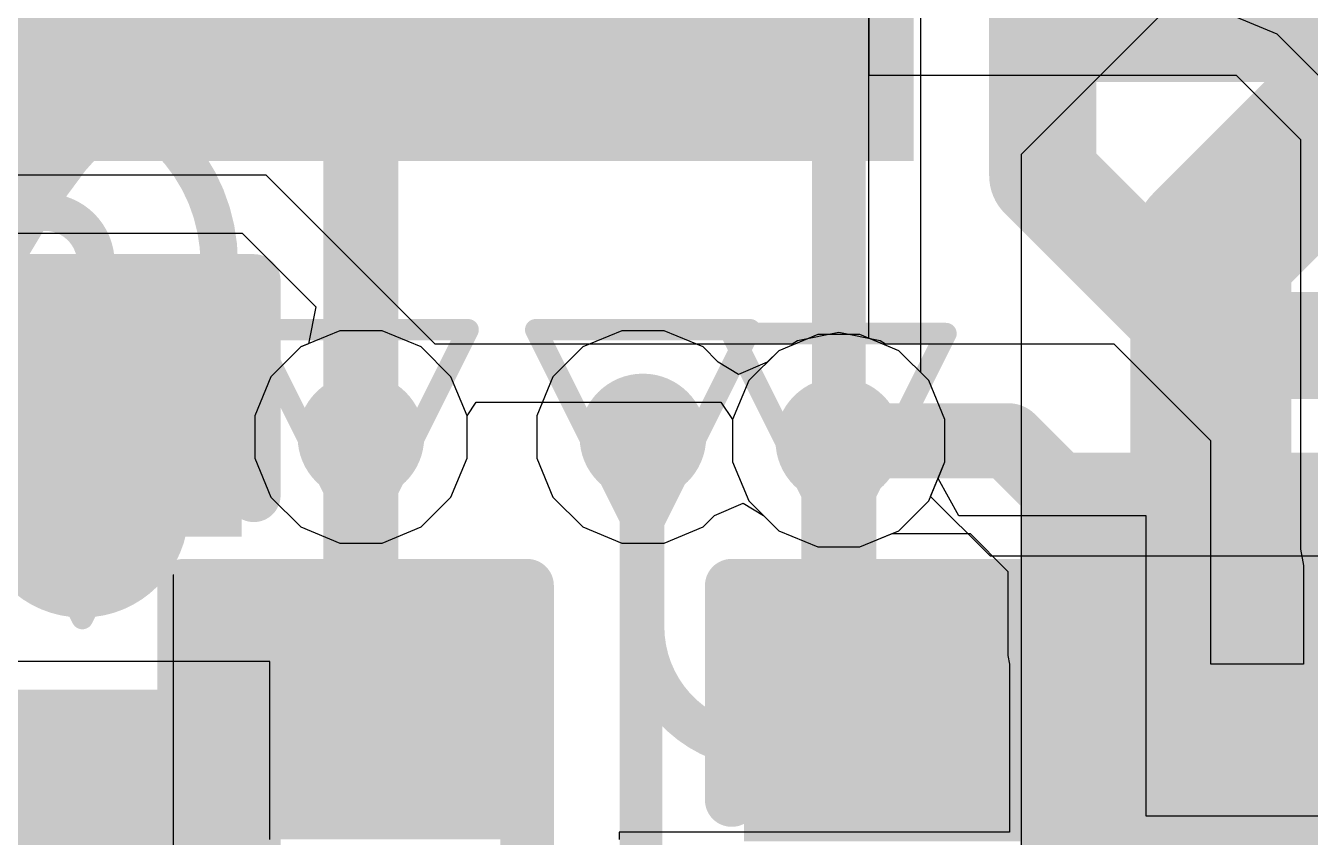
# Model space of a CAD drawing. Header units: inches. Extents: x -6 to 283, y -12 to 154.
# Drawn here: x 34.033 to 37.078, y 2.772 to 4.695 of the extents above; entities that cross this region are included whole.
import ezdxf

# ---------------------------------------------------------------- set-up
doc = ezdxf.new("R2010")
doc.units = ezdxf.units.IN
for name, color, linetype in [('Bottom Layer', 5, 'Continuous'), ('Bottom Overlay', 54, 'Continuous'), ('Bottom Paste', 16, 'Continuous'), ('Bottom Solder', 6, 'Continuous'), ('Drill Drawing', 1, 'Continuous'), ('GND-1', 16, 'Continuous'), ('GND-2', 90, 'Continuous'), ('GND-3', 216, 'Continuous'), ('GND-4', 54, 'Continuous'), ('PWR-1', 156, 'Continuous'), ('PWR-2', 130, 'Continuous'), ('Signal L1', 76, 'Continuous'), ('Signal L2', 6, 'Continuous'), ('Top Layer', 1, 'Continuous'), ('Top Overlay', 2, 'Continuous'), ('Top Paste', 8, 'Continuous'), ('Top Solder', 216, 'Continuous'), ('Via Holes', 16, 'Continuous')]:
    doc.layers.add(name, color=color, linetype=linetype)

# ---------------------------------------------------------------- blocks, each defined once
blk = doc.blocks.new('68_QFN__7_7__B_43')
at = {"layer": 'Bottom Layer'}
for points in [[(2.56, -3.035), (2.56, -3.835), (2.34, -3.835), (2.34, -3.035)], [(2.91, -3.035), (2.91, -3.835), (2.69, -3.835), (2.69, -3.035)]]:
    blk.add_hatch(color=5, dxfattribs=at).paths.add_polyline_path(points)
at = {"layer": 'Bottom Paste'}
for points in [[(2.56, -3.035), (2.56, -3.835), (2.34, -3.835), (2.34, -3.035)], [(2.91, -3.035), (2.91, -3.835), (2.69, -3.835), (2.69, -3.035)]]:
    blk.add_hatch(color=16, dxfattribs=at).paths.add_polyline_path(points)
at = {"layer": 'Bottom Solder'}
for points in [[(2.6616, -2.9334), (2.6616, -3.9366), (2.2384, -3.9366), (2.2384, -2.9334)], [(3.0116, -2.9334), (3.0116, -3.9366), (2.5884, -3.9366), (2.5884, -2.9334)]]:
    blk.add_hatch(color=6, dxfattribs=at).paths.add_polyline_path(points)
at = {"layer": 'Bottom Overlay'}
for points in [[(3.5, -3.15, 0.127, 0.127, 0), (3.5, -3.5, 0.127, 0.127, 0)], [(3.5, -3.5, 0.127, 0.127, 0), (3.15, -3.5, 0.127, 0.127, 0)]]:
    blk.add_lwpolyline(points, format="xyseb", dxfattribs=at)
for points in [[(3.4683, -3.15, 0.0635, 0.0635, 1), (3.5318, -3.15, 0.0635, 0.0635, 1)], [(3.1182, -3.5, 0.0635, 0.0635, 1), (3.1817, -3.5, 0.0635, 0.0635, 1)], [(3.4683, -3.5, 0.0635, 0.0635, 1), (3.5318, -3.5, 0.0635, 0.0635, 1)], [(3.4683, -3.5, 0.0635, 0.0635, 1), (3.5318, -3.5, 0.0635, 0.0635, 1)]]:
    blk.add_lwpolyline(points, format="xyseb", close=True, dxfattribs=at)
blk = doc.blocks.new('R___0402_173')
at = {"layer": 'Top Layer'}
for points in [[(-0.6985, -0.3175), (-0.6985, 0.3175), (-0.2413, 0.3175), (-0.2413, -0.3175)], [(0.2413, -0.3175), (0.2413, 0.3175), (0.6985, 0.3175), (0.6985, -0.3175)]]:
    blk.add_hatch(color=1, dxfattribs=at).paths.add_polyline_path(points)
at = {"layer": 'Top Paste'}
for points in [[(-0.6985, -0.3175), (-0.6985, 0.3175), (-0.2413, 0.3175), (-0.2413, -0.3175)], [(0.2413, -0.3175), (0.2413, 0.3175), (0.6985, 0.3175), (0.6985, -0.3175)]]:
    blk.add_hatch(color=8, dxfattribs=at).paths.add_polyline_path(points)
at = {"layer": 'Top Solder'}
for points in [[(-0.7535, -0.3725), (-0.7535, 0.3725), (-0.1863, 0.3725), (-0.1863, -0.3725)], [(0.1863, -0.3725), (0.1863, 0.3725), (0.7535, 0.3725), (0.7535, -0.3725)]]:
    blk.add_hatch(color=216, dxfattribs=at).paths.add_polyline_path(points)
at = {"layer": 'Top Overlay'}
for points in [[(0.7874, 0.4064, 0.127, 0.127, 0), (-0.7874, 0.4064, 0.127, 0.127, 0)], [(-0.7874, -0.4064, 0.127, 0.127, 0), (-0.7874, 0.4064, 0.127, 0.127, 0)], [(0.7874, -0.4064, 0.127, 0.127, 0), (0.7874, 0.4064, 0.127, 0.127, 0)], [(0.7874, -0.4064, 0.127, 0.127, 0), (-0.7874, -0.4064, 0.127, 0.127, 0)], [(0.8128, -0.4318, 0.00323, 0.00323, 0), (-0.8128, -0.4318, 0.00323, 0.00323, 0)]]:
    blk.add_lwpolyline(points, format="xyseb", dxfattribs=at)
for points in [[(-0.8191, 0.4064, 0.0635, 0.0635, 1), (-0.7556, 0.4064, 0.0635, 0.0635, 1)], [(-0.8191, 0.4064, 0.0635, 0.0635, 1), (-0.7556, 0.4064, 0.0635, 0.0635, 1)], [(0.7556, 0.4064, 0.0635, 0.0635, 1), (0.8191, 0.4064, 0.0635, 0.0635, 1)], [(0.7556, 0.4064, 0.0635, 0.0635, 1), (0.8191, 0.4064, 0.0635, 0.0635, 1)], [(-0.8191, -0.4064, 0.0635, 0.0635, 1), (-0.7556, -0.4064, 0.0635, 0.0635, 1)], [(-0.8191, -0.4064, 0.0635, 0.0635, 1), (-0.7556, -0.4064, 0.0635, 0.0635, 1)], [(0.7556, -0.4064, 0.0635, 0.0635, 1), (0.8191, -0.4064, 0.0635, 0.0635, 1)], [(0.7556, -0.4064, 0.0635, 0.0635, 1), (0.8191, -0.4064, 0.0635, 0.0635, 1)], [(-0.8136, -0.4318, 0.00161, 0.00161, 1), (-0.812, -0.4318, 0.00161, 0.00161, 1)], [(0.812, -0.4318, 0.00161, 0.00161, 1), (0.8136, -0.4318, 0.00161, 0.00161, 1)]]:
    blk.add_lwpolyline(points, format="xyseb", close=True, dxfattribs=at)
blk = doc.blocks.new('IND_0806_B_187')
at = {"layer": 'Bottom Layer'}
for points in [[(-1.325, 1), (-0.325, 1), (-0.325, -1), (-1.325, -1)], [(0.325, 1), (1.325, 1), (1.325, -1), (0.325, -1)]]:
    blk.add_hatch(color=5, dxfattribs=at).paths.add_polyline_path(points)
at = {"layer": 'Bottom Paste'}
for points in [[(-1.325, 1), (-0.325, 1), (-0.325, -1), (-1.325, -1)], [(0.325, 1), (1.325, 1), (1.325, -1), (0.325, -1)]]:
    blk.add_hatch(color=16, dxfattribs=at).paths.add_polyline_path(points)
at = {"layer": 'Bottom Solder'}
for points in [[(-1.4266, 1.1016), (-0.2234, 1.1016), (-0.2234, -1.1016), (-1.4266, -1.1016)], [(0.2234, 1.1016), (1.4266, 1.1016), (1.4266, -1.1016), (0.2234, -1.1016)]]:
    blk.add_hatch(color=6, dxfattribs=at).paths.add_polyline_path(points)
at = {"layer": 'Bottom Overlay'}
for points in [[(-0.127, 0.8636, 0.127, 0.127, 0), (0.1524, 0.8636, 0.127, 0.127, 0)], [(-0.127, -0.8636, 0.127, 0.127, 0), (0.1524, -0.8636, 0.127, 0.127, 0)]]:
    blk.add_lwpolyline(points, format="xyseb", dxfattribs=at)
for points in [[(-0.1588, 0.8636, 0.0635, 0.0635, 1), (-0.0952, 0.8636, 0.0635, 0.0635, 1)], [(0.1206, 0.8636, 0.0635, 0.0635, 1), (0.1842, 0.8636, 0.0635, 0.0635, 1)], [(-0.1588, -0.8636, 0.0635, 0.0635, 1), (-0.0952, -0.8636, 0.0635, 0.0635, 1)], [(0.1206, -0.8636, 0.0635, 0.0635, 1), (0.1842, -0.8636, 0.0635, 0.0635, 1)]]:
    blk.add_lwpolyline(points, format="xyseb", close=True, dxfattribs=at)
blk = doc.blocks.new('C___0402_441')
at = {"layer": 'Top Layer'}
for points in [[(-0.6985, -0.3175), (-0.6985, 0.3175), (-0.2413, 0.3175), (-0.2413, -0.3175)], [(0.2413, -0.3175), (0.2413, 0.3175), (0.6985, 0.3175), (0.6985, -0.3175)]]:
    blk.add_hatch(color=1, dxfattribs=at).paths.add_polyline_path(points)
at = {"layer": 'Top Paste'}
for points in [[(-0.6985, -0.3175), (-0.6985, 0.3175), (-0.2413, 0.3175), (-0.2413, -0.3175)], [(0.2413, -0.3175), (0.2413, 0.3175), (0.6985, 0.3175), (0.6985, -0.3175)]]:
    blk.add_hatch(color=8, dxfattribs=at).paths.add_polyline_path(points)
at = {"layer": 'Top Solder'}
for points in [[(-0.7585, -0.3775), (-0.7585, 0.3775), (-0.1813, 0.3775), (-0.1813, -0.3775)], [(0.1813, -0.3775), (0.1813, 0.3775), (0.7585, 0.3775), (0.7585, -0.3775)]]:
    blk.add_hatch(color=216, dxfattribs=at).paths.add_polyline_path(points)
at = {"layer": 'Top Overlay'}
for points in [[(-0.7874, 0.4064, 0.127, 0.127, 0), (-0.2794, 0.4064, 0.127, 0.127, 0)], [(-0.7874, 0.4064, 0.127, 0.127, 0), (-0.7874, -0.4064, 0.127, 0.127, 0)], [(0.2794, 0.4064, 0.127, 0.127, 0), (0.7874, 0.4064, 0.127, 0.127, 0)], [(0.7874, 0.4064, 0.127, 0.127, 0), (0.7874, -0.4064, 0.127, 0.127, 0)], [(-0.7874, -0.4064, 0.127, 0.127, 0), (-0.2794, -0.4064, 0.127, 0.127, 0)], [(0.2794, -0.4064, 0.127, 0.127, 0), (0.7874, -0.4064, 0.127, 0.127, 0)]]:
    blk.add_lwpolyline(points, format="xyseb", dxfattribs=at)
for points in [[(-0.8191, 0.4064, 0.0635, 0.0635, 1), (-0.7556, 0.4064, 0.0635, 0.0635, 1)], [(-0.8191, 0.4064, 0.0635, 0.0635, 1), (-0.7556, 0.4064, 0.0635, 0.0635, 1)], [(-0.3111, 0.4064, 0.0635, 0.0635, 1), (-0.2477, 0.4064, 0.0635, 0.0635, 1)], [(0.2477, 0.4064, 0.0635, 0.0635, 1), (0.3111, 0.4064, 0.0635, 0.0635, 1)], [(0.7556, 0.4064, 0.0635, 0.0635, 1), (0.8191, 0.4064, 0.0635, 0.0635, 1)], [(0.7556, 0.4064, 0.0635, 0.0635, 1), (0.8191, 0.4064, 0.0635, 0.0635, 1)], [(-0.8191, -0.4064, 0.0635, 0.0635, 1), (-0.7556, -0.4064, 0.0635, 0.0635, 1)], [(-0.8191, -0.4064, 0.0635, 0.0635, 1), (-0.7556, -0.4064, 0.0635, 0.0635, 1)], [(-0.3111, -0.4064, 0.0635, 0.0635, 1), (-0.2477, -0.4064, 0.0635, 0.0635, 1)], [(0.2477, -0.4064, 0.0635, 0.0635, 1), (0.3111, -0.4064, 0.0635, 0.0635, 1)], [(0.7556, -0.4064, 0.0635, 0.0635, 1), (0.8191, -0.4064, 0.0635, 0.0635, 1)], [(0.7556, -0.4064, 0.0635, 0.0635, 1), (0.8191, -0.4064, 0.0635, 0.0635, 1)]]:
    blk.add_lwpolyline(points, format="xyseb", close=True, dxfattribs=at)
blk = doc.blocks.new('C___0402_B_443')
at = {"layer": 'Bottom Layer'}
for points in [[(-0.2413, 0.3175), (-0.2413, -0.3175), (-0.6985, -0.3175), (-0.6985, 0.3175)], [(0.6985, 0.3175), (0.6985, -0.3175), (0.2413, -0.3175), (0.2413, 0.3175)]]:
    blk.add_hatch(color=5, dxfattribs=at).paths.add_polyline_path(points)
at = {"layer": 'Bottom Paste'}
for points in [[(-0.2413, 0.3175), (-0.2413, -0.3175), (-0.6985, -0.3175), (-0.6985, 0.3175)], [(0.6985, 0.3175), (0.6985, -0.3175), (0.2413, -0.3175), (0.2413, 0.3175)]]:
    blk.add_hatch(color=16, dxfattribs=at).paths.add_polyline_path(points)
at = {"layer": 'Bottom Solder'}
for points in [[(-0.1813, 0.3775), (-0.1813, -0.3775), (-0.7585, -0.3775), (-0.7585, 0.3775)], [(0.7585, 0.3775), (0.7585, -0.3775), (0.1813, -0.3775), (0.1813, 0.3775)]]:
    blk.add_hatch(color=6, dxfattribs=at).paths.add_polyline_path(points)
at = {"layer": 'Bottom Overlay'}
for points in [[(-0.2794, 0.4064, 0.127, 0.127, 0), (-0.7874, 0.4064, 0.127, 0.127, 0)], [(-0.7874, -0.4064, 0.127, 0.127, 0), (-0.7874, 0.4064, 0.127, 0.127, 0)], [(0.7874, 0.4064, 0.127, 0.127, 0), (0.2794, 0.4064, 0.127, 0.127, 0)], [(0.7874, -0.4064, 0.127, 0.127, 0), (0.7874, 0.4064, 0.127, 0.127, 0)], [(-0.2794, -0.4064, 0.127, 0.127, 0), (-0.7874, -0.4064, 0.127, 0.127, 0)], [(0.7874, -0.4064, 0.127, 0.127, 0), (0.2794, -0.4064, 0.127, 0.127, 0)]]:
    blk.add_lwpolyline(points, format="xyseb", dxfattribs=at)
for points in [[(-0.8191, 0.4064, 0.0635, 0.0635, 1), (-0.7556, 0.4064, 0.0635, 0.0635, 1)], [(-0.8191, 0.4064, 0.0635, 0.0635, 1), (-0.7556, 0.4064, 0.0635, 0.0635, 1)], [(-0.3111, 0.4064, 0.0635, 0.0635, 1), (-0.2477, 0.4064, 0.0635, 0.0635, 1)], [(0.2477, 0.4064, 0.0635, 0.0635, 1), (0.3111, 0.4064, 0.0635, 0.0635, 1)], [(0.7556, 0.4064, 0.0635, 0.0635, 1), (0.8191, 0.4064, 0.0635, 0.0635, 1)], [(0.7556, 0.4064, 0.0635, 0.0635, 1), (0.8191, 0.4064, 0.0635, 0.0635, 1)], [(-0.8191, -0.4064, 0.0635, 0.0635, 1), (-0.7556, -0.4064, 0.0635, 0.0635, 1)], [(-0.8191, -0.4064, 0.0635, 0.0635, 1), (-0.7556, -0.4064, 0.0635, 0.0635, 1)], [(-0.3111, -0.4064, 0.0635, 0.0635, 1), (-0.2477, -0.4064, 0.0635, 0.0635, 1)], [(0.2477, -0.4064, 0.0635, 0.0635, 1), (0.3111, -0.4064, 0.0635, 0.0635, 1)], [(0.7556, -0.4064, 0.0635, 0.0635, 1), (0.8191, -0.4064, 0.0635, 0.0635, 1)], [(0.7556, -0.4064, 0.0635, 0.0635, 1), (0.8191, -0.4064, 0.0635, 0.0635, 1)]]:
    blk.add_lwpolyline(points, format="xyseb", close=True, dxfattribs=at)
blk = doc.blocks.new('C___0603_B_447')
at = {"layer": 'Bottom Layer'}
for points in [[(-1.143, -0.4445), (-1.143, 0.4445), (-0.381, 0.4445), (-0.381, -0.4445)], [(0.381, -0.4445), (0.381, 0.4445), (1.143, 0.4445), (1.143, -0.4445)]]:
    blk.add_hatch(color=5, dxfattribs=at).paths.add_polyline_path(points)
at = {"layer": 'Bottom Paste'}
for points in [[(-1.143, -0.4445), (-1.143, 0.4445), (-0.381, 0.4445), (-0.381, -0.4445)], [(0.381, -0.4445), (0.381, 0.4445), (1.143, 0.4445), (1.143, -0.4445)]]:
    blk.add_hatch(color=16, dxfattribs=at).paths.add_polyline_path(points)
at = {"layer": 'Bottom Solder'}
for points in [[(-1.203, -0.5045), (-1.203, 0.5045), (-0.321, 0.5045), (-0.321, -0.5045)], [(0.321, -0.5045), (0.321, 0.5045), (1.203, 0.5045), (1.203, -0.5045)]]:
    blk.add_hatch(color=6, dxfattribs=at).paths.add_polyline_path(points)
at = {"layer": 'Bottom Overlay'}
for points in [[(-1.2446, -0.5334, 0.127, 0.127, 0), (-1.2446, 0.5334, 0.127, 0.127, 0)], [(-0.4572, 0.5334, 0.127, 0.127, 0), (-1.2446, 0.5334, 0.127, 0.127, 0)], [(1.2446, 0.5334, 0.127, 0.127, 0), (0.4572, 0.5334, 0.127, 0.127, 0)], [(1.2446, -0.5334, 0.127, 0.127, 0), (1.2446, 0.5334, 0.127, 0.127, 0)], [(-0.4572, -0.5334, 0.127, 0.127, 0), (-1.2446, -0.5334, 0.127, 0.127, 0)], [(1.2446, -0.5334, 0.127, 0.127, 0), (0.4572, -0.5334, 0.127, 0.127, 0)]]:
    blk.add_lwpolyline(points, format="xyseb", dxfattribs=at)
for points in [[(-1.2764, 0.5334, 0.0635, 0.0635, 1), (-1.2128, 0.5334, 0.0635, 0.0635, 1)], [(-1.2764, 0.5334, 0.0635, 0.0635, 1), (-1.2128, 0.5334, 0.0635, 0.0635, 1)], [(-0.4889, 0.5334, 0.0635, 0.0635, 1), (-0.4254, 0.5334, 0.0635, 0.0635, 1)], [(0.4254, 0.5334, 0.0635, 0.0635, 1), (0.4889, 0.5334, 0.0635, 0.0635, 1)], [(1.2128, 0.5334, 0.0635, 0.0635, 1), (1.2764, 0.5334, 0.0635, 0.0635, 1)], [(1.2128, 0.5334, 0.0635, 0.0635, 1), (1.2764, 0.5334, 0.0635, 0.0635, 1)], [(-1.2764, -0.5334, 0.0635, 0.0635, 1), (-1.2128, -0.5334, 0.0635, 0.0635, 1)], [(-1.2764, -0.5334, 0.0635, 0.0635, 1), (-1.2128, -0.5334, 0.0635, 0.0635, 1)], [(-0.4889, -0.5334, 0.0635, 0.0635, 1), (-0.4254, -0.5334, 0.0635, 0.0635, 1)], [(0.4254, -0.5334, 0.0635, 0.0635, 1), (0.4889, -0.5334, 0.0635, 0.0635, 1)], [(1.2128, -0.5334, 0.0635, 0.0635, 1), (1.2764, -0.5334, 0.0635, 0.0635, 1)], [(1.2128, -0.5334, 0.0635, 0.0635, 1), (1.2764, -0.5334, 0.0635, 0.0635, 1)]]:
    blk.add_lwpolyline(points, format="xyseb", close=True, dxfattribs=at)
blk = doc.blocks.new('C___0402_454')
at = {"layer": 'Top Layer'}
for points in [[(-0.6985, -0.3175), (-0.6985, 0.3175), (-0.2413, 0.3175), (-0.2413, -0.3175)], [(0.2413, -0.3175), (0.2413, 0.3175), (0.6985, 0.3175), (0.6985, -0.3175)]]:
    blk.add_hatch(color=1, dxfattribs=at).paths.add_polyline_path(points)
at = {"layer": 'Top Paste'}
for points in [[(-0.6985, -0.3175), (-0.6985, 0.3175), (-0.2413, 0.3175), (-0.2413, -0.3175)], [(0.2413, -0.3175), (0.2413, 0.3175), (0.6985, 0.3175), (0.6985, -0.3175)]]:
    blk.add_hatch(color=8, dxfattribs=at).paths.add_polyline_path(points)
at = {"layer": 'Top Solder'}
for points in [[(-0.7585, -0.3775), (-0.7585, 0.3775), (-0.1813, 0.3775), (-0.1813, -0.3775)], [(0.1813, -0.3775), (0.1813, 0.3775), (0.7585, 0.3775), (0.7585, -0.3775)]]:
    blk.add_hatch(color=216, dxfattribs=at).paths.add_polyline_path(points)
at = {"layer": 'Top Overlay'}
for points in [[(-0.7874, 0.4064, 0.127, 0.127, 0), (-0.7874, -0.4064, 0.127, 0.127, 0)], [(-0.7874, 0.4064, 0.127, 0.127, 0), (-0.2794, 0.4064, 0.127, 0.127, 0)], [(0.2794, 0.4064, 0.127, 0.127, 0), (0.7874, 0.4064, 0.127, 0.127, 0)], [(0.7874, 0.4064, 0.127, 0.127, 0), (0.7874, -0.4064, 0.127, 0.127, 0)], [(-0.7874, -0.4064, 0.127, 0.127, 0), (-0.2794, -0.4064, 0.127, 0.127, 0)], [(0.2794, -0.4064, 0.127, 0.127, 0), (0.7874, -0.4064, 0.127, 0.127, 0)]]:
    blk.add_lwpolyline(points, format="xyseb", dxfattribs=at)
for points in [[(-0.8191, 0.4064, 0.0635, 0.0635, 1), (-0.7556, 0.4064, 0.0635, 0.0635, 1)], [(-0.8191, 0.4064, 0.0635, 0.0635, 1), (-0.7556, 0.4064, 0.0635, 0.0635, 1)], [(-0.3111, 0.4064, 0.0635, 0.0635, 1), (-0.2477, 0.4064, 0.0635, 0.0635, 1)], [(0.2477, 0.4064, 0.0635, 0.0635, 1), (0.3111, 0.4064, 0.0635, 0.0635, 1)], [(0.7556, 0.4064, 0.0635, 0.0635, 1), (0.8191, 0.4064, 0.0635, 0.0635, 1)], [(0.7556, 0.4064, 0.0635, 0.0635, 1), (0.8191, 0.4064, 0.0635, 0.0635, 1)], [(-0.8191, -0.4064, 0.0635, 0.0635, 1), (-0.7556, -0.4064, 0.0635, 0.0635, 1)], [(-0.8191, -0.4064, 0.0635, 0.0635, 1), (-0.7556, -0.4064, 0.0635, 0.0635, 1)], [(-0.3111, -0.4064, 0.0635, 0.0635, 1), (-0.2477, -0.4064, 0.0635, 0.0635, 1)], [(0.2477, -0.4064, 0.0635, 0.0635, 1), (0.3111, -0.4064, 0.0635, 0.0635, 1)], [(0.7556, -0.4064, 0.0635, 0.0635, 1), (0.8191, -0.4064, 0.0635, 0.0635, 1)], [(0.7556, -0.4064, 0.0635, 0.0635, 1), (0.8191, -0.4064, 0.0635, 0.0635, 1)]]:
    blk.add_lwpolyline(points, format="xyseb", close=True, dxfattribs=at)

msp = doc.modelspace()

# ---------------------------------------------------------------- hatches: boundary and pattern name
at = {"layer": 'Bottom Layer'}
h = msp.add_hatch(color=5, dxfattribs=at)
edge = h.paths.add_edge_path()
edge.add_arc((34.8279, 3.7204), 0.15, 0, 360)
h = msp.add_hatch(color=5, dxfattribs=at)
edge = h.paths.add_edge_path()
edge.add_arc((35.9605, 3.7114), 0.15, 0, 360)
h = msp.add_hatch(color=5, dxfattribs=at)
edge = h.paths.add_edge_path()
edge.add_arc((34.1677, 3.544), 0.15, 0, 360)
at = {"layer": 'Bottom Solder'}
h = msp.add_hatch(color=6, dxfattribs=at)
edge = h.paths.add_edge_path()
edge.add_arc((34.1677, 3.544), 0.2516, 0, 360)
at = {"layer": 'GND-1'}
h = msp.add_hatch(color=16, dxfattribs=at)
edge = h.paths.add_edge_path()
edge.add_arc((34.8279, 3.7204), 0.15, 0, 360)
h = msp.add_hatch(color=16, dxfattribs=at)
edge = h.paths.add_edge_path()
edge.add_arc((35.4962, 3.7204), 0.15, 0, 360)
h = msp.add_hatch(color=16, dxfattribs=at)
edge = h.paths.add_edge_path()
edge.add_arc((35.9605, 3.7114), 0.15, 0, 360)
at = {"layer": 'GND-2'}
h = msp.add_hatch(color=90, dxfattribs=at)
edge = h.paths.add_edge_path()
edge.add_arc((34.8279, 3.7204), 0.15, 0, 360)
h = msp.add_hatch(color=90, dxfattribs=at)
edge = h.paths.add_edge_path()
edge.add_arc((35.9605, 3.7114), 0.15, 0, 360)
at = {"layer": 'GND-3'}
h = msp.add_hatch(color=216, dxfattribs=at)
edge = h.paths.add_edge_path()
edge.add_arc((34.8279, 3.7204), 0.15, 0, 360)
h = msp.add_hatch(color=216, dxfattribs=at)
edge = h.paths.add_edge_path()
edge.add_arc((35.9605, 3.7114), 0.15, 0, 360)
at = {"layer": 'GND-4'}
h = msp.add_hatch(color=54, dxfattribs=at)
edge = h.paths.add_edge_path()
edge.add_arc((34.8279, 3.7204), 0.15, 0, 360)
h = msp.add_hatch(color=54, dxfattribs=at)
edge = h.paths.add_edge_path()
edge.add_arc((35.9605, 3.7114), 0.15, 0, 360)
h = msp.add_hatch(color=54, dxfattribs=at)
edge = h.paths.add_edge_path()
edge.add_arc((34.1677, 3.544), 0.15, 0, 360)
at = {"layer": 'PWR-1'}
h = msp.add_hatch(color=156, dxfattribs=at)
edge = h.paths.add_edge_path()
edge.add_arc((34.8279, 3.7204), 0.15, 0, 360)
h = msp.add_hatch(color=156, dxfattribs=at)
edge = h.paths.add_edge_path()
edge.add_arc((35.9605, 3.7114), 0.15, 0, 360)
at = {"layer": 'PWR-2'}
h = msp.add_hatch(color=130, dxfattribs=at)
edge = h.paths.add_edge_path()
edge.add_arc((34.8279, 3.7204), 0.15, 0, 360)
h = msp.add_hatch(color=130, dxfattribs=at)
edge = h.paths.add_edge_path()
edge.add_arc((35.9605, 3.7114), 0.15, 0, 360)
at = {"layer": 'Signal L1'}
h = msp.add_hatch(color=76, dxfattribs=at)
edge = h.paths.add_edge_path()
edge.add_arc((34.8279, 3.7204), 0.15, 0, 360)
h = msp.add_hatch(color=76, dxfattribs=at)
edge = h.paths.add_edge_path()
edge.add_arc((35.4962, 3.7204), 0.15, 0, 360)
h = msp.add_hatch(color=76, dxfattribs=at)
edge = h.paths.add_edge_path()
edge.add_arc((35.9605, 3.7114), 0.15, 0, 360)
at = {"layer": 'Signal L2'}
h = msp.add_hatch(color=6, dxfattribs=at)
edge = h.paths.add_edge_path()
edge.add_arc((34.8279, 3.7204), 0.15, 0, 360)
h = msp.add_hatch(color=6, dxfattribs=at)
edge = h.paths.add_edge_path()
edge.add_arc((35.9605, 3.7114), 0.15, 0, 360)
h = msp.add_hatch(color=6, dxfattribs=at)
edge = h.paths.add_edge_path()
edge.add_arc((34.1677, 3.544), 0.15, 0, 360)
at = {"layer": 'Top Layer'}
h = msp.add_hatch(color=1, dxfattribs=at)
edge = h.paths.add_edge_path()
edge.add_arc((34.8279, 3.7204), 0.15, 0, 360)
h = msp.add_hatch(color=1, dxfattribs=at)
edge = h.paths.add_edge_path()
edge.add_arc((35.4962, 3.7204), 0.15, 0, 360)
h = msp.add_hatch(color=1, dxfattribs=at)
edge = h.paths.add_edge_path()
edge.add_arc((35.9605, 3.7114), 0.15, 0, 360)
at = {"layer": 'Via Holes'}
h = msp.add_hatch(color=7, dxfattribs=at)
edge = h.paths.add_edge_path()
edge.add_arc((34.8279, 3.7204), 0.075, 0, 360)
h = msp.add_hatch(color=7, dxfattribs=at)
edge = h.paths.add_edge_path()
edge.add_arc((35.4962, 3.7204), 0.075, 0, 360)
h = msp.add_hatch(color=7, dxfattribs=at)
edge = h.paths.add_edge_path()
edge.add_arc((35.9605, 3.7114), 0.075, 0, 360)
h = msp.add_hatch(color=7, dxfattribs=at)
edge = h.paths.add_edge_path()
edge.add_arc((34.1677, 3.544), 0.075, 0, 360)

# ---------------------------------------------------------------- linework, layer by layer
at = {"layer": 'Bottom Layer'}
for p, q in [((36.0313, 5.5228), (36.0313, 4.5775)), ((36.9993, 4.6747), (36.9021, 4.715)), ((37.1517, 4.5224), (36.9993, 4.6747)), ((36.9993, 4.6747), (36.9993, 4.6747)), ((36.0313, 4.5775), (36.9021, 4.5775)), ((36.9021, 4.5775), (37.0545, 4.4252)), ((37.0545, 4.4252), (37.0545, 3.4548)), ((34.6032, 4.3409), (33.9997, 4.3409)), ((35.0038, 3.9403), (34.6032, 4.3409)), ((33.9997, 4.2034), (34.5462, 4.2034)), ((34.5462, 4.2034), (34.7211, 4.0285)), ((34.7211, 4.0285), (34.7038, 3.9413)), ((35.9605, 3.9679), (35.8624, 3.9484)), ((36.0587, 3.9484), (35.9605, 3.9679)), ((34.6854, 3.9337), (34.6146, 3.8629)), ((34.7038, 3.9413), (34.6854, 3.9337)), ((35.8503, 3.9403), (35.0038, 3.9403)), ((35.8624, 3.9484), (35.8503, 3.9403)), ((36.0708, 3.9403), (36.0587, 3.9484)), ((36.6135, 3.9403), (36.0708, 3.9403)), ((36.8422, 3.7115), (36.6135, 3.9403)), ((34.6146, 3.8629), (34.5763, 3.7704)), ((35.0795, 3.7704), (35.1012, 3.8028)), ((35.1012, 3.8028), (35.6813, 3.8028)), ((35.6813, 3.8028), (35.7089, 3.7614)), ((34.5763, 3.7704), (34.5763, 3.6703)), ((35.0795, 3.6703), (35.0795, 3.7704)), ((35.7089, 3.7614), (35.7089, 3.6613)), ((36.8422, 3.1818), (36.8422, 3.7115)), ((34.5763, 3.6703), (34.6146, 3.5779)), ((35.0412, 3.5779), (35.0795, 3.6703)), ((35.7089, 3.6613), (35.7473, 3.5689)), ((34.6146, 3.5779), (34.6854, 3.5071)), ((34.9705, 3.5071), (35.0412, 3.5779)), ((35.7473, 3.5689), (35.818, 3.4981)), ((34.6854, 3.5071), (34.7779, 3.4688)), ((34.878, 3.4688), (34.9705, 3.5071)), ((35.818, 3.4981), (35.9105, 3.4598)), ((36.0106, 3.4598), (36.0866, 3.4913)), ((36.0866, 3.4913), (36.2715, 3.4913)), ((36.2715, 3.4913), (36.361, 3.4017)), ((34.7779, 3.4688), (34.878, 3.4688)), ((35.9105, 3.4598), (36.0106, 3.4598)), ((37.0545, 3.4548), (37.0622, 3.4156)), ((37.0622, 3.4156), (37.0622, 3.1818)), ((36.361, 3.4017), (36.361, 3.2029)), ((36.361, 3.2029), (36.3652, 3.1816)), ((34.6122, 3.1884), (33.7232, 3.1884)), ((34.6122, 2.7669), (34.6122, 3.1884)), ((36.3652, 3.1816), (36.3652, 2.7838)), ((37.0622, 3.1818), (36.8422, 3.1818)), ((36.3652, 2.7838), (35.4402, 2.7838)), ((35.4402, 2.7838), (35.4402, 2.7669))]:
    msp.add_line(p, q, dxfattribs=at)
for points in [[(33.2329, 4.6499, 0.381, 0.381, 0), (34.0407, 3.8422, 0.381, 0.381, 0)], [(34.0407, 3.8107, 0.381, 0.381, 0), (34.0407, 3.8422, 0.381, 0.381, 0)], [(36.0367, 3.7114, 0.1778, 0.1778, 0), (36.3627, 3.7114, 0.1778, 0.1778, 0)], [(36.3627, 3.7114, 0.1778, 0.1778, 0), (36.5811, 3.4929, 0.1778, 0.1778, 0)], [(36.5811, 3.2029, 0.1778, 0.1778, 0), (36.5811, 3.4929, 0.1778, 0.1778, 0)], [(36.5811, 3.2029, 0.1778, 0.1778, 0), (36.6022, 3.1818, 0.1778, 0.1778, 0)], [(32.6542, 2.8088, 0.1778, 0.1778, 0), (34.2961, 2.8088, 0.1778, 0.1778, 0)], [(34.1437, 2.8088, 0.1778, 0.1778, 0), (34.1677, 2.8328, 0.1778, 0.1778, 0)], [(34.1677, 2.8074, 0.1778, 0.1778, 0), (34.3829, 2.6677, 0.1778, 0.1778, 0)]]:
    msp.add_lwpolyline(points, format="xyseb", dxfattribs=at)
for points in [[(33.9454, 3.8422, 0.1905, 0.1905, 1), (34.1359, 3.8422, 0.1905, 0.1905, 1)], [(33.9454, 3.8422, 0.1905, 0.1905, 1), (34.1359, 3.8422, 0.1905, 0.1905, 1)], [(33.9454, 3.8107, 0.1905, 0.1905, 1), (34.1359, 3.8107, 0.1905, 0.1905, 1)], [(35.9923, 3.7114, 0.0889, 0.0889, 1), (36.0812, 3.7114, 0.0889, 0.0889, 1)], [(36.3182, 3.7114, 0.0889, 0.0889, 1), (36.4071, 3.7114, 0.0889, 0.0889, 1)], [(36.3182, 3.7114, 0.0889, 0.0889, 1), (36.4071, 3.7114, 0.0889, 0.0889, 1)], [(36.5367, 3.4929, 0.0889, 0.0889, 1), (36.6256, 3.4929, 0.0889, 0.0889, 1)], [(36.5367, 3.4929, 0.0889, 0.0889, 1), (36.6256, 3.4929, 0.0889, 0.0889, 1)], [(36.5367, 3.2029, 0.0889, 0.0889, 1), (36.6256, 3.2029, 0.0889, 0.0889, 1)], [(36.5367, 3.2029, 0.0889, 0.0889, 1), (36.6256, 3.2029, 0.0889, 0.0889, 1)], [(36.5578, 3.1818, 0.0889, 0.0889, 1), (36.6467, 3.1818, 0.0889, 0.0889, 1)], [(34.0993, 2.8088, 0.0889, 0.0889, 1), (34.1882, 2.8088, 0.0889, 0.0889, 1)], [(34.1232, 2.8328, 0.0889, 0.0889, 1), (34.2121, 2.8328, 0.0889, 0.0889, 1)], [(34.1232, 2.8074, 0.0889, 0.0889, 1), (34.2121, 2.8074, 0.0889, 0.0889, 1)], [(34.2517, 2.8088, 0.0889, 0.0889, 1), (34.3406, 2.8088, 0.0889, 0.0889, 1)]]:
    msp.add_lwpolyline(points, format="xyseb", close=True, dxfattribs=at)
at = {"layer": 'Drill Drawing'}
for points in [[(34.5739, 3.9744, 0.0508, 0.0508, 0), (35.0819, 3.9744, 0.0508, 0.0508, 0)], [(34.5739, 3.9744, 0.0508, 0.0508, 0), (34.8279, 3.4664, 0.0508, 0.0508, 0)], [(34.8279, 3.4664, 0.0508, 0.0508, 0), (35.0819, 3.9744, 0.0508, 0.0508, 0)], [(35.2422, 3.9744, 0.0508, 0.0508, 0), (35.7502, 3.9744, 0.0508, 0.0508, 0)], [(35.2422, 3.9744, 0.0508, 0.0508, 0), (35.4962, 3.4664, 0.0508, 0.0508, 0)], [(35.4962, 3.4664, 0.0508, 0.0508, 0), (35.7502, 3.9744, 0.0508, 0.0508, 0)], [(35.7065, 3.9654, 0.0508, 0.0508, 0), (36.2145, 3.9654, 0.0508, 0.0508, 0)], [(35.7065, 3.9654, 0.0508, 0.0508, 0), (35.9605, 3.4574, 0.0508, 0.0508, 0)], [(35.9605, 3.4574, 0.0508, 0.0508, 0), (36.2145, 3.9654, 0.0508, 0.0508, 0)], [(33.9137, 3.798, 0.0508, 0.0508, 0), (34.4217, 3.798, 0.0508, 0.0508, 0)], [(33.9137, 3.798, 0.0508, 0.0508, 0), (34.1677, 3.29, 0.0508, 0.0508, 0)], [(34.1677, 3.29, 0.0508, 0.0508, 0), (34.4217, 3.798, 0.0508, 0.0508, 0)]]:
    msp.add_lwpolyline(points, format="xyseb", dxfattribs=at)
for points in [[(34.5612, 3.9744, 0.0254, 0.0254, 1), (34.5866, 3.9744, 0.0254, 0.0254, 1)], [(34.5612, 3.9744, 0.0254, 0.0254, 1), (34.5866, 3.9744, 0.0254, 0.0254, 1)], [(35.0692, 3.9744, 0.0254, 0.0254, 1), (35.0946, 3.9744, 0.0254, 0.0254, 1)], [(35.0692, 3.9744, 0.0254, 0.0254, 1), (35.0946, 3.9744, 0.0254, 0.0254, 1)], [(35.2295, 3.9744, 0.0254, 0.0254, 1), (35.2549, 3.9744, 0.0254, 0.0254, 1)], [(35.2295, 3.9744, 0.0254, 0.0254, 1), (35.2549, 3.9744, 0.0254, 0.0254, 1)], [(35.6938, 3.9654, 0.0254, 0.0254, 1), (35.7192, 3.9654, 0.0254, 0.0254, 1)], [(35.6938, 3.9654, 0.0254, 0.0254, 1), (35.7192, 3.9654, 0.0254, 0.0254, 1)], [(35.7375, 3.9744, 0.0254, 0.0254, 1), (35.7629, 3.9744, 0.0254, 0.0254, 1)], [(35.7375, 3.9744, 0.0254, 0.0254, 1), (35.7629, 3.9744, 0.0254, 0.0254, 1)], [(36.2018, 3.9654, 0.0254, 0.0254, 1), (36.2272, 3.9654, 0.0254, 0.0254, 1)], [(36.2018, 3.9654, 0.0254, 0.0254, 1), (36.2272, 3.9654, 0.0254, 0.0254, 1)], [(34.409, 3.798, 0.0254, 0.0254, 1), (34.4344, 3.798, 0.0254, 0.0254, 1)], [(34.409, 3.798, 0.0254, 0.0254, 1), (34.4344, 3.798, 0.0254, 0.0254, 1)], [(34.8152, 3.4664, 0.0254, 0.0254, 1), (34.8406, 3.4664, 0.0254, 0.0254, 1)], [(34.8152, 3.4664, 0.0254, 0.0254, 1), (34.8406, 3.4664, 0.0254, 0.0254, 1)], [(35.4835, 3.4664, 0.0254, 0.0254, 1), (35.5089, 3.4664, 0.0254, 0.0254, 1)], [(35.4835, 3.4664, 0.0254, 0.0254, 1), (35.5089, 3.4664, 0.0254, 0.0254, 1)], [(35.9478, 3.4574, 0.0254, 0.0254, 1), (35.9732, 3.4574, 0.0254, 0.0254, 1)], [(35.9478, 3.4574, 0.0254, 0.0254, 1), (35.9732, 3.4574, 0.0254, 0.0254, 1)], [(34.155, 3.29, 0.0254, 0.0254, 1), (34.1804, 3.29, 0.0254, 0.0254, 1)], [(34.155, 3.29, 0.0254, 0.0254, 1), (34.1804, 3.29, 0.0254, 0.0254, 1)]]:
    msp.add_lwpolyline(points, format="xyseb", close=True, dxfattribs=at)
at = {"layer": 'GND-1'}
for p, q in [((34.7779, 3.972), (34.6854, 3.9337)), ((34.878, 3.972), (34.7779, 3.972)), ((34.9705, 3.9337), (34.878, 3.972)), ((35.4462, 3.972), (35.3537, 3.9337)), ((35.5463, 3.972), (35.4462, 3.972)), ((35.6387, 3.9337), (35.5463, 3.972)), ((35.9105, 3.963), (35.818, 3.9247)), ((36.0106, 3.963), (35.9105, 3.963)), ((36.1031, 3.9247), (36.0106, 3.963)), ((34.6854, 3.9337), (34.6146, 3.8629)), ((35.0412, 3.8629), (34.9705, 3.9337)), ((35.3537, 3.9337), (35.2829, 3.8629)), ((35.6748, 3.8976), (35.6387, 3.9337)), ((35.7229, 3.8686), (35.6748, 3.8976)), ((35.791, 3.8976), (35.7229, 3.8686)), ((35.818, 3.9247), (35.791, 3.8976)), ((36.1738, 3.8539), (36.1031, 3.9247)), ((34.6146, 3.8629), (34.5763, 3.7704)), ((35.0795, 3.7704), (35.0412, 3.8629)), ((35.2829, 3.8629), (35.2446, 3.7704)), ((36.2121, 3.7614), (36.1738, 3.8539)), ((34.5763, 3.7704), (34.5763, 3.6703)), ((35.0795, 3.6703), (35.0795, 3.7704)), ((35.2446, 3.7704), (35.2446, 3.6703)), ((36.2121, 3.6613), (36.2121, 3.7614)), ((34.5763, 3.6703), (34.6146, 3.5779)), ((35.0412, 3.5779), (35.0795, 3.6703)), ((35.2446, 3.6703), (35.2829, 3.5779)), ((36.1738, 3.5689), (36.2121, 3.6613)), ((34.6146, 3.5779), (34.6854, 3.5071)), ((34.9705, 3.5071), (35.0412, 3.5779)), ((35.2829, 3.5779), (35.3537, 3.5071)), ((35.6658, 3.5342), (35.7339, 3.5632)), ((35.7339, 3.5632), (35.7819, 3.5342)), ((36.1031, 3.4981), (36.1738, 3.5689)), ((35.6387, 3.5071), (35.6658, 3.5342)), ((35.7819, 3.5342), (35.818, 3.4981)), ((34.6854, 3.5071), (34.7779, 3.4688)), ((34.878, 3.4688), (34.9705, 3.5071)), ((35.3537, 3.5071), (35.4462, 3.4688)), ((35.5463, 3.4688), (35.6387, 3.5071)), ((35.818, 3.4981), (35.9105, 3.4598)), ((36.0106, 3.4598), (36.1031, 3.4981)), ((34.7779, 3.4688), (34.878, 3.4688)), ((35.4462, 3.4688), (35.5463, 3.4688)), ((35.9105, 3.4598), (36.0106, 3.4598))]:
    msp.add_line(p, q, dxfattribs=at)
at = {"layer": 'GND-2'}
for p, q in [((34.7779, 3.972), (34.6854, 3.9337)), ((34.878, 3.972), (34.7779, 3.972)), ((34.9705, 3.9337), (34.878, 3.972)), ((35.9105, 3.963), (35.818, 3.9247)), ((36.0106, 3.963), (35.9105, 3.963)), ((36.1031, 3.9247), (36.0106, 3.963)), ((34.6854, 3.9337), (34.6146, 3.8629)), ((35.0412, 3.8629), (34.9705, 3.9337)), ((35.818, 3.9247), (35.7473, 3.8539)), ((36.1738, 3.8539), (36.1031, 3.9247)), ((34.6146, 3.8629), (34.5763, 3.7704)), ((35.0795, 3.7704), (35.0412, 3.8629)), ((35.7473, 3.8539), (35.7089, 3.7614)), ((36.2121, 3.7614), (36.1738, 3.8539)), ((34.5763, 3.7704), (34.5763, 3.6703)), ((35.0795, 3.6703), (35.0795, 3.7704)), ((35.7089, 3.7614), (35.7089, 3.6613)), ((36.2121, 3.6613), (36.2121, 3.7614)), ((34.5763, 3.6703), (34.6146, 3.5779)), ((35.0412, 3.5779), (35.0795, 3.6703)), ((35.7089, 3.6613), (35.7473, 3.5689)), ((36.1738, 3.5689), (36.2121, 3.6613)), ((34.6146, 3.5779), (34.6854, 3.5071)), ((34.9705, 3.5071), (35.0412, 3.5779)), ((35.7473, 3.5689), (35.818, 3.4981)), ((36.1031, 3.4981), (36.1738, 3.5689)), ((34.6854, 3.5071), (34.7779, 3.4688)), ((34.878, 3.4688), (34.9705, 3.5071)), ((35.818, 3.4981), (35.9105, 3.4598)), ((36.0106, 3.4598), (36.1031, 3.4981)), ((34.7779, 3.4688), (34.878, 3.4688)), ((35.9105, 3.4598), (36.0106, 3.4598))]:
    msp.add_line(p, q, dxfattribs=at)
at = {"layer": 'GND-3'}
for p, q in [((34.7779, 3.972), (34.6854, 3.9337)), ((34.878, 3.972), (34.7779, 3.972)), ((34.9705, 3.9337), (34.878, 3.972)), ((35.9105, 3.963), (35.818, 3.9247)), ((36.0106, 3.963), (35.9105, 3.963)), ((36.1031, 3.9247), (36.0106, 3.963)), ((34.6854, 3.9337), (34.6146, 3.8629)), ((35.0412, 3.8629), (34.9705, 3.9337)), ((35.818, 3.9247), (35.7473, 3.8539)), ((36.1738, 3.8539), (36.1031, 3.9247)), ((34.6146, 3.8629), (34.5763, 3.7704)), ((35.0795, 3.7704), (35.0412, 3.8629)), ((35.7473, 3.8539), (35.7089, 3.7614)), ((36.2121, 3.7614), (36.1738, 3.8539)), ((34.5763, 3.7704), (34.5763, 3.6703)), ((35.0795, 3.6703), (35.0795, 3.7704)), ((35.7089, 3.7614), (35.7089, 3.6613)), ((36.2121, 3.6613), (36.2121, 3.7614)), ((34.5763, 3.6703), (34.6146, 3.5779)), ((35.0412, 3.5779), (35.0795, 3.6703)), ((35.7089, 3.6613), (35.7473, 3.5689)), ((36.1738, 3.5689), (36.2121, 3.6613)), ((34.6146, 3.5779), (34.6854, 3.5071)), ((34.9705, 3.5071), (35.0412, 3.5779)), ((35.7473, 3.5689), (35.818, 3.4981)), ((36.1031, 3.4981), (36.1738, 3.5689)), ((34.6854, 3.5071), (34.7779, 3.4688)), ((34.878, 3.4688), (34.9705, 3.5071)), ((35.818, 3.4981), (35.9105, 3.4598)), ((36.0106, 3.4598), (36.1031, 3.4981)), ((34.7779, 3.4688), (34.878, 3.4688)), ((35.9105, 3.4598), (36.0106, 3.4598))]:
    msp.add_line(p, q, dxfattribs=at)
at = {"layer": 'GND-4'}
for p, q in [((34.7779, 3.972), (34.6854, 3.9337)), ((34.878, 3.972), (34.7779, 3.972)), ((34.9705, 3.9337), (34.878, 3.972)), ((35.9105, 3.963), (35.818, 3.9247)), ((36.0106, 3.963), (35.9105, 3.963)), ((36.1031, 3.9247), (36.0106, 3.963)), ((34.6854, 3.9337), (34.6146, 3.8629)), ((35.0412, 3.8629), (34.9705, 3.9337)), ((35.818, 3.9247), (35.7473, 3.8539)), ((36.1738, 3.8539), (36.1031, 3.9247)), ((34.6146, 3.8629), (34.5763, 3.7704)), ((35.0795, 3.7704), (35.0412, 3.8629)), ((35.7473, 3.8539), (35.7089, 3.7614)), ((36.2121, 3.7614), (36.1738, 3.8539)), ((34.5763, 3.7704), (34.5763, 3.6703)), ((35.0795, 3.6703), (35.0795, 3.7704)), ((35.7089, 3.7614), (35.7089, 3.6613)), ((36.2121, 3.6613), (36.2121, 3.7614)), ((34.5763, 3.6703), (34.6146, 3.5779)), ((35.0412, 3.5779), (35.0795, 3.6703)), ((35.7089, 3.6613), (35.7473, 3.5689)), ((36.1738, 3.5689), (36.2121, 3.6613)), ((34.6146, 3.5779), (34.6854, 3.5071)), ((34.9705, 3.5071), (35.0412, 3.5779)), ((35.7473, 3.5689), (35.818, 3.4981)), ((36.1031, 3.4981), (36.1738, 3.5689)), ((34.6854, 3.5071), (34.7779, 3.4688)), ((34.878, 3.4688), (34.9705, 3.5071)), ((35.818, 3.4981), (35.9105, 3.4598)), ((36.0106, 3.4598), (36.1031, 3.4981)), ((34.7779, 3.4688), (34.878, 3.4688)), ((35.9105, 3.4598), (36.0106, 3.4598))]:
    msp.add_line(p, q, dxfattribs=at)
at = {"layer": 'PWR-1'}
for p, q in [((36.9189, 4.916), (36.3925, 4.3897)), ((36.3925, 4.3897), (36.3925, 3.4909)), ((34.7779, 3.972), (34.6854, 3.9337)), ((34.878, 3.972), (34.7779, 3.972)), ((34.9705, 3.9337), (34.878, 3.972)), ((35.9105, 3.963), (35.818, 3.9247)), ((36.0106, 3.963), (35.9105, 3.963)), ((36.1031, 3.9247), (36.0106, 3.963)), ((34.6854, 3.9337), (34.6146, 3.8629)), ((35.0412, 3.8629), (34.9705, 3.9337)), ((35.818, 3.9247), (35.7473, 3.8539)), ((36.1738, 3.8539), (36.1031, 3.9247)), ((34.6146, 3.8629), (34.5763, 3.7704)), ((35.0795, 3.7704), (35.0412, 3.8629)), ((35.7473, 3.8539), (35.7089, 3.7614)), ((36.2121, 3.7614), (36.1738, 3.8539)), ((34.5763, 3.7704), (34.5763, 3.6703)), ((35.0795, 3.6703), (35.0795, 3.7704)), ((35.7089, 3.7614), (35.7089, 3.6613)), ((36.2121, 3.6613), (36.2121, 3.7614)), ((34.5763, 3.6703), (34.6146, 3.5779)), ((35.0412, 3.5779), (35.0795, 3.6703)), ((35.7089, 3.6613), (35.7473, 3.5689)), ((36.1738, 3.5689), (36.2121, 3.6613)), ((34.6146, 3.5779), (34.6854, 3.5071)), ((34.9705, 3.5071), (35.0412, 3.5779)), ((35.7473, 3.5689), (35.818, 3.4981)), ((36.1031, 3.4981), (36.1738, 3.5689)), ((34.6854, 3.5071), (34.7779, 3.4688)), ((34.878, 3.4688), (34.9705, 3.5071)), ((35.818, 3.4981), (35.9105, 3.4598)), ((36.0106, 3.4598), (36.1031, 3.4981)), ((36.3925, 3.4909), (36.3925, -4.6025)), ((34.7779, 3.4688), (34.878, 3.4688)), ((35.9105, 3.4598), (36.0106, 3.4598))]:
    msp.add_line(p, q, dxfattribs=at)
for points in [[(36.8422, 4.1649, 0.381, 0.381, 0), (37.3662, 4.6888, 0.381, 0.381, 0)], [(36.8422, -3.7533, 0.381, 0.381, 0), (36.8422, 4.1649, 0.381, 0.381, 0)]]:
    msp.add_lwpolyline(points, format="xyseb", dxfattribs=at)
msp.add_lwpolyline([(36.747, 4.1649, 0.1905, 0.1905, 1), (36.9375, 4.1649, 0.1905, 0.1905, 1)], format="xyseb", close=True, dxfattribs=at)
msp.add_lwpolyline([(36.747, 4.1649, 0.1905, 0.1905, 1), (36.9375, 4.1649, 0.1905, 0.1905, 1)], format="xyseb", close=True, dxfattribs=at)
at = {"layer": 'PWR-2'}
for p, q in [((34.7779, 3.972), (34.6854, 3.9337)), ((34.878, 3.972), (34.7779, 3.972)), ((34.9705, 3.9337), (34.878, 3.972)), ((35.9105, 3.963), (35.818, 3.9247)), ((36.0106, 3.963), (35.9105, 3.963)), ((36.1031, 3.9247), (36.0106, 3.963)), ((34.6854, 3.9337), (34.6146, 3.8629)), ((35.0412, 3.8629), (34.9705, 3.9337)), ((35.818, 3.9247), (35.7473, 3.8539)), ((36.1738, 3.8539), (36.1031, 3.9247)), ((34.6146, 3.8629), (34.5763, 3.7704)), ((35.0795, 3.7704), (35.0412, 3.8629)), ((35.7473, 3.8539), (35.7089, 3.7614)), ((36.2121, 3.7614), (36.1738, 3.8539)), ((34.5763, 3.7704), (34.5763, 3.6703)), ((35.0795, 3.6703), (35.0795, 3.7704)), ((35.7089, 3.7614), (35.7089, 3.6613)), ((36.2121, 3.6613), (36.2121, 3.7614)), ((34.5763, 3.6703), (34.6146, 3.5779)), ((35.0412, 3.5779), (35.0795, 3.6703)), ((35.7089, 3.6613), (35.7473, 3.5689)), ((36.1738, 3.5689), (36.2121, 3.6613)), ((34.6146, 3.5779), (34.6854, 3.5071)), ((34.9705, 3.5071), (35.0412, 3.5779)), ((35.7473, 3.5689), (35.818, 3.4981)), ((36.1031, 3.4981), (36.1738, 3.5689)), ((34.6854, 3.5071), (34.7779, 3.4688)), ((34.878, 3.4688), (34.9705, 3.5071)), ((35.818, 3.4981), (35.9105, 3.4598)), ((36.0106, 3.4598), (36.1031, 3.4981)), ((34.7779, 3.4688), (34.878, 3.4688)), ((35.9105, 3.4598), (36.0106, 3.4598))]:
    msp.add_line(p, q, dxfattribs=at)
at = {"layer": 'Signal L1'}
for p, q in [((36.0313, 3.9544), (36.0313, 5.5228)), ((36.1031, 3.9247), (36.0313, 3.9544)), ((36.1738, 3.8539), (36.1031, 3.9247)), ((36.2121, 3.7614), (36.1738, 3.8539)), ((36.2121, 3.6613), (36.2121, 3.7614)), ((36.1782, 3.5794), (36.2121, 3.6613)), ((36.3201, 3.4375), (36.1782, 3.5794)), ((39.9139, 3.4375), (36.3201, 3.4375))]:
    msp.add_line(p, q, dxfattribs=at)
for points in [[(36.4438, 4.3398, 0.254, 0.254, 0), (36.4438, 5.0956, 0.254, 0.254, 0)], [(33.4166, 4.5453, 0.0889, 0.0889, 0), (34.0793, 4.5453, 0.0889, 0.0889, 0)], [(34.0793, 4.5453, 0.0889, 0.0889, -1), (34.0793, 3.7198, 0.0889, 0.0889, 0)], [(36.4438, 4.3398, 0.254, 0.254, 0), (36.8465, 3.937, 0.254, 0.254, 0)], [(33.416, 4.2532, 0.0889, 0.0889, 0), (34.0793, 4.2532, 0.0889, 0.0889, 0)], [(34.0793, 4.2532, 0.0889, 0.0889, -1), (34.0793, 4.0119, 0.0889, 0.0889, 0)], [(33.4812, 4.0119, 0.0889, 0.0889, 0), (34.0793, 4.0119, 0.0889, 0.0889, 0)], [(36.8465, 3.937, 0.254, 0.254, 0), (38.2076, 3.937, 0.254, 0.254, 0)], [(33.4812, 3.7198, 0.0889, 0.0889, 0), (34.0793, 3.7198, 0.0889, 0.0889, 0)], [(35.4962, 3.2709, 0.1016, 0.1016, 0), (35.4962, 3.7204, 0.1016, 0.1016, 0)], [(35.7818, 2.9853, 0.1016, 0.1016, -0.414214), (35.4962, 3.2709, 0.1016, 0.1016, 0)], [(35.7818, 2.9853, 0.1016, 0.1016, 0), (47.9545, 2.9853, 0.1016, 0.1016, 0)]]:
    msp.add_lwpolyline(points, format="xyseb", dxfattribs=at)
for points in [[(34.057, 4.5453, 0.0445, 0.0445, 1), (34.1015, 4.5453, 0.0445, 0.0445, 1)], [(34.057, 4.5453, 0.0445, 0.0445, 1), (34.1015, 4.5453, 0.0445, 0.0445, 1)], [(36.3803, 4.3398, 0.127, 0.127, 1), (36.5073, 4.3398, 0.127, 0.127, 1)], [(36.3803, 4.3398, 0.127, 0.127, 1), (36.5073, 4.3398, 0.127, 0.127, 1)], [(34.057, 4.2532, 0.0445, 0.0445, 1), (34.1015, 4.2532, 0.0445, 0.0445, 1)], [(34.057, 4.2532, 0.0445, 0.0445, 1), (34.1015, 4.2532, 0.0445, 0.0445, 1)], [(34.057, 4.0119, 0.0445, 0.0445, 1), (34.1015, 4.0119, 0.0445, 0.0445, 1)], [(34.057, 4.0119, 0.0445, 0.0445, 1), (34.1015, 4.0119, 0.0445, 0.0445, 1)], [(36.783, 3.937, 0.127, 0.127, 1), (36.91, 3.937, 0.127, 0.127, 1)], [(36.783, 3.937, 0.127, 0.127, 1), (36.91, 3.937, 0.127, 0.127, 1)], [(34.057, 3.7198, 0.0445, 0.0445, 1), (34.1015, 3.7198, 0.0445, 0.0445, 1)], [(34.057, 3.7198, 0.0445, 0.0445, 1), (34.1015, 3.7198, 0.0445, 0.0445, 1)], [(35.4708, 3.7204, 0.0508, 0.0508, 1), (35.5216, 3.7204, 0.0508, 0.0508, 1)], [(35.4708, 3.2709, 0.0508, 0.0508, 1), (35.5216, 3.2709, 0.0508, 0.0508, 1)], [(35.4708, 3.2709, 0.0508, 0.0508, 1), (35.5216, 3.2709, 0.0508, 0.0508, 1)], [(35.7564, 2.9853, 0.0508, 0.0508, 1), (35.8072, 2.9853, 0.0508, 0.0508, 1)], [(35.7564, 2.9853, 0.0508, 0.0508, 1), (35.8072, 2.9853, 0.0508, 0.0508, 1)]]:
    msp.add_lwpolyline(points, format="xyseb", close=True, dxfattribs=at)
at = {"layer": 'Signal L2'}
msp.add_lwpolyline([(34.8279, 3.7204, 0.1778, 0.1778, 0), (34.8279, 7.0099, 0.1778, 0.1778, 0)], format="xyseb", dxfattribs=at)
msp.add_lwpolyline([(34.7835, 3.7204, 0.0889, 0.0889, 1), (34.8724, 3.7204, 0.0889, 0.0889, 1)], format="xyseb", close=True, dxfattribs=at)
at = {"layer": 'Top Layer'}
for p, q in [((36.1548, 3.873), (36.1548, 5.7511)), ((36.1738, 3.8539), (36.1548, 3.873)), ((36.2121, 3.7614), (36.1738, 3.8539)), ((36.2121, 3.6613), (36.2121, 3.7614)), ((36.1958, 3.622), (36.2121, 3.6613)), ((36.2446, 3.5331), (36.1958, 3.622)), ((36.689, 3.5331), (36.2446, 3.5331)), ((36.689, 2.8219), (36.689, 3.5331)), ((37.8296, 2.8219), (36.689, 2.8219))]:
    msp.add_line(p, q, dxfattribs=at)
for points in [[(35.9605, 3.7114, 0.127, 0.127, 0), (35.9605, 6.3084, 0.127, 0.127, 0)], [(34.1701, 4.5352, 0.254, 0.254, 0), (35.5319, 5.897, 0.254, 0.254, 0)], [(33.7613, 3.5481, 0.254, 0.254, -0.1987), (34.1693, 4.5344, 0.254, 0.254, 0)], [(34.1693, 4.5344, 0.254, 0.254, -0.000204), (34.1701, 4.5352, 0.254, 0.254, 0)], [(34.8279, 3.1394, 0.1778, 0.1778, 0), (34.8279, 3.7204, 0.1778, 0.1778, 0)], [(35.9605, 3.203, 0.1778, 0.1778, 0), (35.9605, 3.7114, 0.1778, 0.1778, 0)], [(35.4917, 3.6651, 0.1016, 0.1016, 0), (35.547, 3.7204, 0.1016, 0.1016, 0)], [(35.4917, 1.8468, 0.1016, 0.1016, 0), (35.4917, 3.6651, 0.1016, 0.1016, 0)], [(36.0367, 3.203, 0.1778, 0.1778, 0), (36.1131, 3.1267, 0.1778, 0.1778, 0)], [(34.8153, 3.1267, 0.1778, 0.1778, 0), (34.8279, 3.1394, 0.1778, 0.1778, 0)]]:
    msp.add_lwpolyline(points, format="xyseb", dxfattribs=at)
for points in [[(34.1058, 4.5344, 0.127, 0.127, 1), (34.2328, 4.5344, 0.127, 0.127, 1)], [(34.1058, 4.5344, 0.127, 0.127, 1), (34.2328, 4.5344, 0.127, 0.127, 1)], [(34.1066, 4.5352, 0.127, 0.127, 1), (34.2336, 4.5352, 0.127, 0.127, 1)], [(34.1066, 4.5352, 0.127, 0.127, 1), (34.2336, 4.5352, 0.127, 0.127, 1)], [(34.7835, 3.7204, 0.0889, 0.0889, 1), (34.8724, 3.7204, 0.0889, 0.0889, 1)], [(35.9161, 3.7114, 0.0889, 0.0889, 1), (36.005, 3.7114, 0.0889, 0.0889, 1)], [(35.5216, 3.7204, 0.0508, 0.0508, 1), (35.5724, 3.7204, 0.0508, 0.0508, 1)], [(35.9288, 3.7114, 0.0635, 0.0635, 1), (35.9923, 3.7114, 0.0635, 0.0635, 1)], [(35.4663, 3.6651, 0.0508, 0.0508, 1), (35.5171, 3.6651, 0.0508, 0.0508, 1)], [(35.4663, 3.6651, 0.0508, 0.0508, 1), (35.5171, 3.6651, 0.0508, 0.0508, 1)], [(35.9161, 3.203, 0.0889, 0.0889, 1), (36.005, 3.203, 0.0889, 0.0889, 1)], [(35.9923, 3.203, 0.0889, 0.0889, 1), (36.0812, 3.203, 0.0889, 0.0889, 1)], [(34.7835, 3.1394, 0.0889, 0.0889, 1), (34.8724, 3.1394, 0.0889, 0.0889, 1)], [(34.7835, 3.1394, 0.0889, 0.0889, 1), (34.8724, 3.1394, 0.0889, 0.0889, 1)], [(34.7708, 3.1267, 0.0889, 0.0889, 1), (34.8597, 3.1267, 0.0889, 0.0889, 1)], [(36.0687, 3.1267, 0.0889, 0.0889, 1), (36.1576, 3.1267, 0.0889, 0.0889, 1)]]:
    msp.add_lwpolyline(points, format="xyseb", close=True, dxfattribs=at)

# ---------------------------------------------------------------- block references
for name, p, rotation in [('IND_0806_B_187', (35.0363, 5.8012), 90), ('C___0603_B_447', (37.0887, 5.8693), 270), ('C___0402_B_443', (34.1677, 3.3027), 270), ('68_QFN__7_7__B_43', (39.4022, -0.2532), 180), ('R___0402_173', (34.8153, 2.5806), 270), ('C___0402_441', (36.1131, 2.5806), 90), ('C___0402_454', (37.3448, 2.5806), 90)]:
    msp.add_blockref(name, p, dxfattribs=dict(rotation=rotation))

doc.saveas('drawing.dxf')
